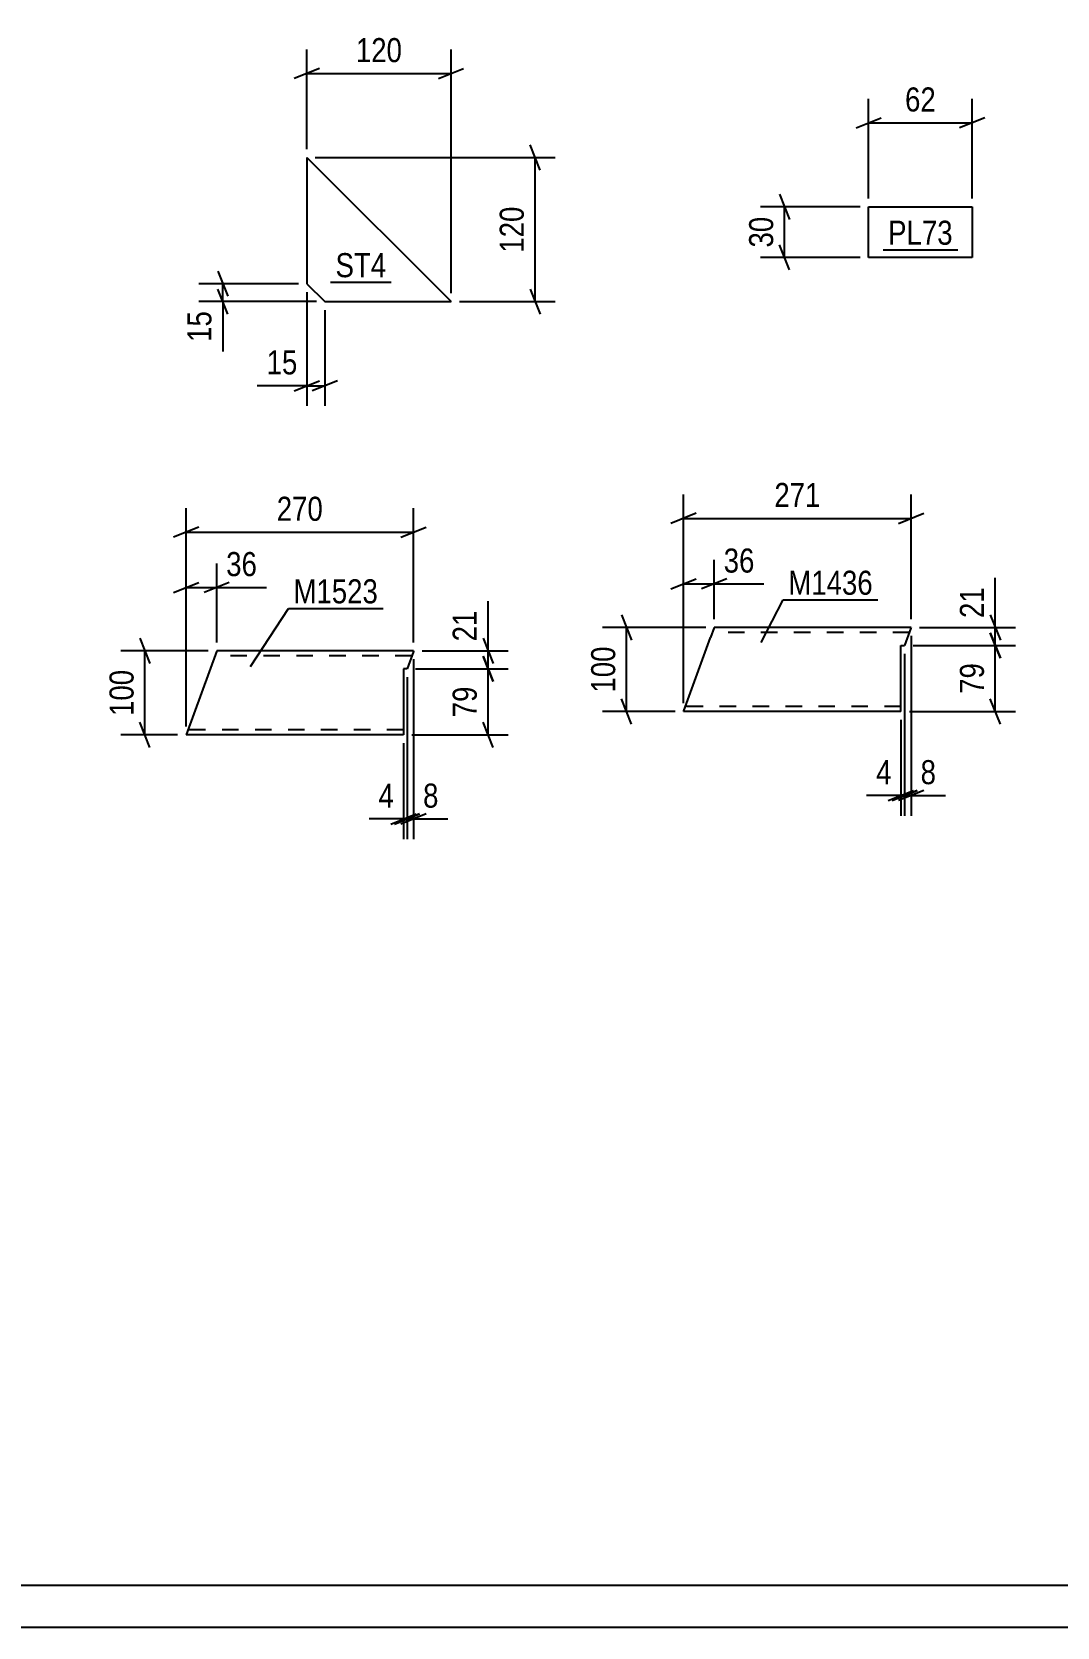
# Model space of a CAD drawing. Header units: millimetres. Extents: x 0 to 594, y 0 to 420.
# Drawn here: x 240.5 to 362.4, y 0 to 189.8 of the extents above; entities that cross this region are included whole.
import ezdxf

# ---------------------------------------------------------------- set-up
doc = ezdxf.new("R2010")
doc.units = ezdxf.units.MM
doc.linetypes.add('DXK_LINE_DOT2', pattern=[3.9198, 1.9599, -1.9599])
doc.styles.add('Arial Narrow', font='ARIALN.TTF', dxfattribs={"height": 0.2})

# ---------------------------------------------------------------- blocks, each defined once
blk = doc.blocks.new('Unknown-389636053-24719')
at = {"color": 5, "linetype": 'Continuous'}
for p, q in [((5, 5), (589, 5)), ((0, 0), (594, 0))]:
    blk.add_line(p, q, dxfattribs=at)
blk = doc.blocks.new('Part-389636053-25071 - 25070')
at = {"color": 2, "linetype": 'Continuous'}
for p, q in [((273.21, 174.81), (273.21, 159.81)), ((273.21, 174.81), (290.35, 157.67)), ((273.21, 159.81), (275.35, 157.67)), ((275.35, 157.67), (290.35, 157.67))]:
    blk.add_line(p, q, dxfattribs=at)
blk = doc.blocks.new('Part-389636053-57002 - 57001')
at = {"color": 2, "linetype": 'Continuous'}
for p, q in [((318.04, 109.01), (321.21, 117.72)), ((321.64, 118.92), (321.21, 117.72)), ((345.06, 118.92), (321.64, 118.92)), ((345.02, 118.82), (344.28, 116.77)), ((345.06, 118.92), (345.02, 118.82)), ((343.84, 108.92), (343.84, 116.77)), ((343.84, 116.77), (344.28, 116.77)), ((318, 108.92), (318.04, 109.01)), ((343.84, 108.92), (318, 108.92))]:
    blk.add_line(p, q, dxfattribs=at)
at = {"color": 7, "linetype": 'DXK_LINE_DOT2'}
for p, q in [((344.84, 118.32), (321.42, 118.32)), ((318.22, 109.52), (318.24, 109.56)), ((343.84, 109.52), (318.22, 109.52))]:
    blk.add_line(p, q, dxfattribs=at)
blk = doc.blocks.new('Part-389636053-25225 - 25224')
at = {"color": 2, "linetype": 'Continuous'}
for p, q in [((340, 162.94), (340, 168.94)), ((340, 168.94), (352.31, 168.94)), ((352.31, 168.94), (352.31, 162.94)), ((352.31, 162.94), (340, 162.94))]:
    blk.add_line(p, q, dxfattribs=at)
blk = doc.blocks.new('Part-389636053-57038 - 57037')
at = {"color": 2, "linetype": 'Continuous'}
for p, q in [((262.49, 116.13), (258.85, 106.13)), ((285.9, 116.13), (262.49, 116.13)), ((285.87, 116.04), (285.12, 113.99)), ((285.9, 116.13), (285.87, 116.04)), ((285.12, 113.99), (284.69, 113.99)), ((284.69, 113.99), (284.69, 106.13)), ((284.69, 106.13), (258.85, 106.13))]:
    blk.add_line(p, q, dxfattribs=at)
at = {"color": 7, "linetype": 'DXK_LINE_DOT2'}
for p, q in [((285.68, 115.53), (262.27, 115.53)), ((259.07, 106.73), (259.09, 106.78)), ((284.69, 106.73), (259.07, 106.73))]:
    blk.add_line(p, q, dxfattribs=at)
blk = doc.blocks.new('StraightDimension-389636053-25615 - 25070')
at = {"color": 7, "linetype": 'Continuous'}
for p, q in [((262.61, 161.31), (263.81, 158.31)), ((272.21, 159.81), (260.36, 159.81)), ((263.21, 157.67), (263.21, 159.81)), ((274.35, 157.67), (260.36, 157.67)), ((263.81, 156.17), (262.61, 159.17))]:
    blk.add_line(p, q, dxfattribs=at)
at = {"color": 0}
blk.add_wipeout([(262.46, 157.14), (258.26, 157.14), (258.26, 152.29), (262.46, 152.29)], dxfattribs=at)
at = {"color": 7, "linetype": 'Continuous'}
blk.add_line((263.21, 157.67), (263.21, 151.76), dxfattribs=at)
blk.add_line((263.21, 157.67), (263.21, 151.76), dxfattribs=at)
at = {"color": 3, "style": 'Arial Narrow'}
blk.add_text('15', height=2.863, rotation=90.0002, dxfattribs=at).set_placement((261.86, 152.89))
blk = doc.blocks.new('StraightDimension-389636053-25607 - 25070')
at = {"color": 7, "linetype": 'Continuous'}
for p, q in [((273.21, 158.81), (273.21, 145.27)), ((275.35, 156.67), (275.35, 145.27)), ((271.71, 147.07), (274.71, 148.27)), ((276.85, 148.27), (273.85, 147.07)), ((273.21, 147.67), (275.35, 147.67))]:
    blk.add_line(p, q, dxfattribs=at)
at = {"color": 0}
blk.add_wipeout([(272.68, 148.42), (272.68, 152.62), (267.83, 152.62), (267.83, 148.42)], dxfattribs=at)
at = {"color": 7, "linetype": 'Continuous'}
blk.add_line((273.21, 147.67), (267.3, 147.67), dxfattribs=at)
blk.add_line((273.21, 147.67), (267.3, 147.67), dxfattribs=at)
at = {"color": 3, "style": 'Arial Narrow'}
blk.add_text('15', height=2.863, dxfattribs=at).set_placement((268.43, 149.02))
blk = doc.blocks.new('StraightDimension-389636053-25619 - 25070')
at = {"color": 7, "linetype": 'Continuous'}
for p, q in [((274.21, 174.81), (302.75, 174.81)), ((300.95, 173.31), (299.75, 176.31)), ((300.35, 157.67), (300.35, 174.81)), ((291.35, 157.67), (302.75, 157.67)), ((299.75, 159.17), (300.95, 156.17))]:
    blk.add_line(p, q, dxfattribs=at)
at = {"color": 0}
blk.add_wipeout([(299.6, 169.58), (295.4, 169.58), (295.4, 162.9), (299.6, 162.9)], dxfattribs=at)
at = {"color": 3, "style": 'Arial Narrow'}
blk.add_text('120', height=2.863, rotation=90.0002, dxfattribs=at).set_placement((299, 163.5))
blk = doc.blocks.new('StraightDimension-389636053-25611 - 25070')
at = {"color": 7, "linetype": 'Continuous'}
for p, q in [((273.21, 175.81), (273.21, 187.66)), ((290.35, 158.67), (290.35, 187.66)), ((274.71, 185.41), (271.71, 184.21)), ((273.21, 184.81), (290.35, 184.81)), ((288.85, 184.21), (291.85, 185.41))]:
    blk.add_line(p, q, dxfattribs=at)
at = {"color": 0}
blk.add_wipeout([(285.12, 185.56), (285.12, 189.76), (278.44, 189.76), (278.44, 185.56)], dxfattribs=at)
at = {"color": 3, "style": 'Arial Narrow'}
blk.add_text('120', height=2.863, dxfattribs=at).set_placement((279.04, 186.16))
blk = doc.blocks.new('StraightDimension-389636053-58526 - 57001')
at = {"color": 7, "linetype": 'Continuous'}
for p, q in [((344.28, 115.77), (344.28, 96.52)), ((343.84, 107.92), (343.84, 96.52)), ((342.34, 98.32), (345.34, 99.52)), ((345.78, 99.52), (342.78, 98.32)), ((343.84, 98.92), (344.28, 98.92))]:
    blk.add_line(p, q, dxfattribs=at)
at = {"color": 0}
blk.add_wipeout([(343.31, 99.67), (343.31, 103.87), (340.29, 103.87), (340.29, 99.67)], dxfattribs=at)
at = {"color": 7, "linetype": 'Continuous'}
blk.add_line((343.84, 98.92), (339.76, 98.92), dxfattribs=at)
blk.add_line((343.84, 98.92), (339.76, 98.92), dxfattribs=at)
at = {"color": 3, "style": 'Arial Narrow'}
blk.add_text('4', height=2.86, dxfattribs=at).set_placement((340.89, 100.27))
blk = doc.blocks.new('StraightDimension-389636053-58502 - 57001')
at = {"color": 7, "linetype": 'Continuous'}
for p, q in [((318, 109.92), (318, 126.94)), ((321.64, 119.92), (321.64, 126.94)), ((316.5, 123.49), (319.5, 124.69)), ((318, 124.09), (321.64, 124.09)), ((323.14, 124.69), (320.14, 123.49))]:
    blk.add_line(p, q, dxfattribs=at)
at = {"color": 0}
blk.add_wipeout([(327.02, 124.84), (327.02, 129.04), (322.17, 129.04), (322.17, 124.84)], dxfattribs=at)
at = {"color": 7, "linetype": 'Continuous'}
blk.add_line((321.64, 124.09), (327.55, 124.09), dxfattribs=at)
blk.add_line((321.64, 124.09), (327.55, 124.09), dxfattribs=at)
at = {"color": 3, "style": 'Arial Narrow'}
blk.add_text('36', height=2.863, dxfattribs=at).set_placement((322.77, 125.44))
blk = doc.blocks.new('StraightDimension-389636053-57162 - 57001')
at = {"color": 7, "linetype": 'Continuous'}
for p, q in [((310.62, 120.42), (311.82, 117.42)), ((320.64, 118.92), (308.37, 118.92)), ((311.22, 108.92), (311.22, 118.92)), ((311.82, 107.42), (310.62, 110.42)), ((317, 108.92), (308.37, 108.92))]:
    blk.add_line(p, q, dxfattribs=at)
at = {"color": 0}
blk.add_wipeout([(310.47, 117.26), (306.27, 117.26), (306.27, 110.57), (310.47, 110.57)], dxfattribs=at)
at = {"color": 3, "style": 'Arial Narrow'}
blk.add_text('100', height=2.863, rotation=90.0002, dxfattribs=at).set_placement((309.87, 111.17))
blk = doc.blocks.new('StraightDimension-389636053-58525 - 57001')
at = {"color": 7, "linetype": 'Continuous'}
for p, q in [((345.06, 117.92), (345.06, 96.52)), ((344.28, 115.77), (344.28, 96.52)), ((342.78, 98.32), (345.78, 99.52)), ((346.56, 99.52), (343.56, 98.32)), ((344.28, 98.92), (345.06, 98.92))]:
    blk.add_line(p, q, dxfattribs=at)
at = {"color": 0}
blk.add_wipeout([(348.61, 99.67), (348.61, 103.87), (345.58, 103.87), (345.58, 99.67)], dxfattribs=at)
at = {"color": 7, "linetype": 'Continuous'}
blk.add_line((345.06, 98.92), (349.13, 98.92), dxfattribs=at)
blk.add_line((345.06, 98.92), (349.13, 98.92), dxfattribs=at)
at = {"color": 3, "style": 'Arial Narrow'}
blk.add_text('8', height=2.86, dxfattribs=at).set_placement((346.18, 100.27))
blk = doc.blocks.new('StraightDimension-389636053-57188 - 57001')
at = {"color": 7, "linetype": 'Continuous'}
for p, q in [((318, 109.92), (318, 134.74)), ((345.06, 119.92), (345.06, 134.74)), ((319.5, 132.49), (316.5, 131.29)), ((318, 131.89), (345.06, 131.89)), ((343.56, 131.29), (346.56, 132.49))]:
    blk.add_line(p, q, dxfattribs=at)
at = {"color": 0}
blk.add_wipeout([(334.87, 132.64), (334.87, 136.84), (328.19, 136.84), (328.19, 132.64)], dxfattribs=at)
at = {"color": 3, "style": 'Arial Narrow'}
blk.add_text('271', height=2.863, dxfattribs=at).set_placement((328.79, 133.24))
blk = doc.blocks.new('StraightDimension-389636053-58555 - 57001')
at = {"color": 7, "linetype": 'Continuous'}
for p, q in [((354.46, 120.42), (355.66, 117.42)), ((346.06, 118.92), (357.46, 118.92)), ((355.66, 115.27), (354.46, 118.27)), ((355.06, 116.77), (355.06, 118.92)), ((345.28, 116.77), (357.46, 116.77))]:
    blk.add_line(p, q, dxfattribs=at)
at = {"color": 0}
blk.add_wipeout([(354.31, 124.3), (350.11, 124.3), (350.11, 119.44), (354.31, 119.44)], dxfattribs=at)
at = {"color": 7, "linetype": 'Continuous'}
blk.add_line((355.06, 118.92), (355.06, 124.82), dxfattribs=at)
blk.add_line((355.06, 118.92), (355.06, 124.82), dxfattribs=at)
at = {"color": 3, "style": 'Arial Narrow'}
blk.add_text('21', height=2.863, rotation=90.0002, dxfattribs=at).set_placement((353.71, 120.04))
blk = doc.blocks.new('StraightDimension-389636053-58556 - 57001')
at = {"color": 7, "linetype": 'Continuous'}
for p, q in [((354.46, 118.27), (355.66, 115.27)), ((345.28, 116.77), (357.46, 116.77)), ((355.06, 108.92), (355.06, 116.77)), ((355.66, 107.42), (354.46, 110.42)), ((344.84, 108.92), (357.46, 108.92))]:
    blk.add_line(p, q, dxfattribs=at)
at = {"color": 0}
blk.add_wipeout([(354.31, 115.27), (350.11, 115.27), (350.11, 110.42), (354.31, 110.42)], dxfattribs=at)
at = {"color": 3, "style": 'Arial Narrow'}
blk.add_text('79', height=2.863, rotation=90.0002, dxfattribs=at).set_placement((353.71, 111.02))
blk = doc.blocks.new('StraightDimension-389636053-25913 - 25224')
at = {"color": 7, "linetype": 'Continuous'}
for p, q in [((340, 169.94), (340, 181.79)), ((352.31, 169.94), (352.31, 181.79)), ((338.5, 178.34), (341.5, 179.54)), ((340, 178.94), (352.31, 178.94)), ((353.81, 179.54), (350.81, 178.34))]:
    blk.add_line(p, q, dxfattribs=at)
at = {"color": 0}
blk.add_wipeout([(348.59, 179.69), (348.59, 183.89), (343.73, 183.89), (343.73, 179.69)], dxfattribs=at)
at = {"color": 3, "style": 'Arial Narrow'}
blk.add_text('62', height=2.863, dxfattribs=at).set_placement((344.33, 180.29))
blk = doc.blocks.new('StraightDimension-389636053-25909 - 25224')
at = {"color": 7, "linetype": 'Continuous'}
for p, q in [((339, 168.94), (327.15, 168.94)), ((329.4, 170.44), (330.6, 167.44)), ((330, 162.94), (330, 168.94)), ((330.6, 161.44), (329.4, 164.44)), ((339, 162.94), (327.15, 162.94))]:
    blk.add_line(p, q, dxfattribs=at)
at = {"color": 0}
blk.add_wipeout([(329.25, 168.37), (325.05, 168.37), (325.05, 163.51), (329.25, 163.51)], dxfattribs=at)
at = {"color": 3, "style": 'Arial Narrow'}
blk.add_text('30', height=2.863, rotation=90.0002, dxfattribs=at).set_placement((328.65, 164.11))
blk = doc.blocks.new('StraightDimension-389636053-58321 - 57037')
at = {"color": 7, "linetype": 'Continuous'}
for p, q in [((285.12, 112.99), (285.12, 93.73)), ((284.69, 105.13), (284.69, 93.73)), ((283.19, 95.53), (286.19, 96.73)), ((286.62, 96.73), (283.62, 95.53)), ((284.69, 96.13), (285.12, 96.13))]:
    blk.add_line(p, q, dxfattribs=at)
at = {"color": 0}
blk.add_wipeout([(284.16, 96.88), (284.16, 101.08), (281.13, 101.08), (281.13, 96.88)], dxfattribs=at)
at = {"color": 7, "linetype": 'Continuous'}
blk.add_line((284.69, 96.13), (280.61, 96.13), dxfattribs=at)
blk.add_line((284.69, 96.13), (280.61, 96.13), dxfattribs=at)
at = {"color": 3, "style": 'Arial Narrow'}
blk.add_text('4', height=2.86, dxfattribs=at).set_placement((281.73, 97.48))
blk = doc.blocks.new('StraightDimension-389636053-58320 - 57037')
at = {"color": 7, "linetype": 'Continuous'}
for p, q in [((285.9, 115.13), (285.9, 93.73)), ((285.12, 112.99), (285.12, 93.73)), ((283.62, 95.53), (286.62, 96.73)), ((287.4, 96.73), (284.4, 95.53)), ((285.12, 96.13), (285.9, 96.13))]:
    blk.add_line(p, q, dxfattribs=at)
at = {"color": 0}
blk.add_wipeout([(289.45, 96.88), (289.45, 101.08), (286.43, 101.08), (286.43, 96.88)], dxfattribs=at)
at = {"color": 7, "linetype": 'Continuous'}
blk.add_line((285.9, 96.13), (289.98, 96.13), dxfattribs=at)
blk.add_line((285.9, 96.13), (289.98, 96.13), dxfattribs=at)
at = {"color": 3, "style": 'Arial Narrow'}
blk.add_text('8', height=2.86, dxfattribs=at).set_placement((287.03, 97.48))
blk = doc.blocks.new('StraightDimension-389636053-57280 - 57037')
at = {"color": 7, "linetype": 'Continuous'}
for p, q in [((261.49, 116.13), (251.11, 116.13)), ((253.36, 117.63), (254.56, 114.63)), ((253.96, 106.13), (253.96, 116.13)), ((254.56, 104.63), (253.36, 107.63)), ((257.85, 106.13), (251.11, 106.13))]:
    blk.add_line(p, q, dxfattribs=at)
at = {"color": 0}
blk.add_wipeout([(253.21, 114.47), (249.01, 114.47), (249.01, 107.79), (253.21, 107.79)], dxfattribs=at)
at = {"color": 3, "style": 'Arial Narrow'}
blk.add_text('100', height=2.863, rotation=90.0002, dxfattribs=at).set_placement((252.61, 108.39))
blk = doc.blocks.new('StraightDimension-389636053-57306 - 57037')
at = {"color": 7, "linetype": 'Continuous'}
for p, q in [((258.85, 107.13), (258.85, 133.1)), ((285.9, 117.13), (285.9, 133.1)), ((260.35, 130.85), (257.35, 129.65)), ((258.85, 130.25), (285.9, 130.25)), ((284.4, 129.65), (287.4, 130.85))]:
    blk.add_line(p, q, dxfattribs=at)
at = {"color": 0}
blk.add_wipeout([(275.72, 131), (275.72, 135.2), (269.03, 135.2), (269.03, 131)], dxfattribs=at)
at = {"color": 3, "style": 'Arial Narrow'}
blk.add_text('270', height=2.863, dxfattribs=at).set_placement((269.63, 131.6))
blk = doc.blocks.new('StraightDimension-389636053-58350 - 57037')
at = {"color": 7, "linetype": 'Continuous'}
for p, q in [((286.9, 116.13), (297.16, 116.13)), ((294.16, 117.63), (295.36, 114.63)), ((294.76, 113.99), (294.76, 116.13)), ((286.12, 113.99), (297.16, 113.99)), ((295.36, 112.49), (294.16, 115.49))]:
    blk.add_line(p, q, dxfattribs=at)
at = {"color": 0}
blk.add_wipeout([(294.01, 121.51), (289.81, 121.51), (289.81, 116.66), (294.01, 116.66)], dxfattribs=at)
at = {"color": 7, "linetype": 'Continuous'}
blk.add_line((294.76, 116.13), (294.76, 122.04), dxfattribs=at)
blk.add_line((294.76, 116.13), (294.76, 122.04), dxfattribs=at)
at = {"color": 3, "style": 'Arial Narrow'}
blk.add_text('21', height=2.863, rotation=90.0002, dxfattribs=at).set_placement((293.41, 117.26))
blk = doc.blocks.new('StraightDimension-389636053-58351 - 57037')
at = {"color": 7, "linetype": 'Continuous'}
for p, q in [((286.12, 113.99), (297.16, 113.99)), ((294.16, 115.49), (295.36, 112.49)), ((294.76, 106.13), (294.76, 113.99)), ((295.36, 104.63), (294.16, 107.63)), ((285.69, 106.13), (297.16, 106.13))]:
    blk.add_line(p, q, dxfattribs=at)
at = {"color": 0}
blk.add_wipeout([(294.01, 112.49), (289.81, 112.49), (289.81, 107.63), (294.01, 107.63)], dxfattribs=at)
at = {"color": 3, "style": 'Arial Narrow'}
blk.add_text('79', height=2.863, rotation=90.0002, dxfattribs=at).set_placement((293.41, 108.23))
blk = doc.blocks.new('StraightDimension-389636053-58401 - 57037')
at = {"color": 7, "linetype": 'Continuous'}
for p, q in [((258.85, 107.13), (258.85, 126.52)), ((262.49, 117.13), (262.49, 126.52)), ((257.35, 123.07), (260.35, 124.27)), ((258.85, 123.67), (262.49, 123.67)), ((263.99, 124.27), (260.99, 123.07))]:
    blk.add_line(p, q, dxfattribs=at)
at = {"color": 0}
blk.add_wipeout([(267.87, 124.42), (267.87, 128.62), (263.02, 128.62), (263.02, 124.42)], dxfattribs=at)
at = {"color": 7, "linetype": 'Continuous'}
blk.add_line((262.49, 123.67), (268.4, 123.67), dxfattribs=at)
blk.add_line((262.49, 123.67), (268.4, 123.67), dxfattribs=at)
at = {"color": 3, "style": 'Arial Narrow'}
blk.add_text('36', height=2.863, dxfattribs=at).set_placement((263.62, 125.02))
blk = doc.blocks.new('Mark-389636053-26001 - 25070')
at = {"color": 0}
blk.add_wipeout([(282.64, 160.58), (282.64, 163.58), (276.62, 163.58), (276.62, 160.58)], dxfattribs=at)
blk.add_wipeout([(282.64, 160.58), (282.64, 163.58), (276.62, 163.58), (276.62, 160.58)], dxfattribs=at)
at = {"color": 30, "linetype": 'Continuous'}
blk.add_line((276.02, 159.98), (283.24, 159.98), dxfattribs=at)
at = {"color": 3, "style": 'Arial Narrow'}
blk.add_text('ST4', height=2.863, dxfattribs=at).set_placement((276.62, 160.58))
blk = doc.blocks.new('Mark-389636053-57339 - 57001')
at = {"color": 0}
blk.add_wipeout([(340.5, 122.8), (340.5, 125.8), (330.45, 125.8), (330.45, 122.8)], dxfattribs=at)
blk.add_wipeout([(340.5, 122.8), (340.5, 125.8), (330.45, 125.8), (330.45, 122.8)], dxfattribs=at)
at = {"color": 30, "linetype": 'Continuous'}
for p, q in [((327.24, 117.12), (329.85, 122.2)), ((329.85, 122.2), (341.1, 122.2))]:
    blk.add_line(p, q, dxfattribs=at)
at = {"color": 3, "style": 'Arial Narrow'}
blk.add_text('M1436', height=2.863, dxfattribs=at).set_placement((330.45, 122.8))
blk = doc.blocks.new('Mark-389636053-26053 - 25224')
at = {"color": 0}
blk.add_wipeout([(350, 164.44), (350, 167.44), (342.32, 167.44), (342.32, 164.44)], dxfattribs=at)
blk.add_wipeout([(350, 164.44), (350, 167.44), (342.32, 167.44), (342.32, 164.44)], dxfattribs=at)
at = {"color": 30, "linetype": 'Continuous'}
blk.add_line((341.72, 163.84), (350.6, 163.84), dxfattribs=at)
at = {"color": 3, "style": 'Arial Narrow'}
blk.add_text('PL73', height=2.863, dxfattribs=at).set_placement((342.32, 164.44))
blk = doc.blocks.new('Mark-389636053-57353 - 57037')
at = {"color": 0}
blk.add_wipeout([(281.68, 121.78), (281.68, 124.78), (271.62, 124.78), (271.62, 121.78)], dxfattribs=at)
blk.add_wipeout([(281.68, 121.78), (281.68, 124.78), (271.62, 124.78), (271.62, 121.78)], dxfattribs=at)
at = {"color": 30, "linetype": 'Continuous'}
for p, q in [((266.52, 114.28), (271.02, 121.18)), ((271.02, 121.18), (282.28, 121.18))]:
    blk.add_line(p, q, dxfattribs=at)
at = {"color": 3, "style": 'Arial Narrow'}
blk.add_text('M1523', height=2.863, dxfattribs=at).set_placement((271.62, 121.78))

msp = doc.modelspace()

# ---------------------------------------------------------------- block references
for name in ['Unknown-389636053-24719', 'Part-389636053-25071 - 25070', 'Part-389636053-25225 - 25224', 'Part-389636053-57002 - 57001', 'Part-389636053-57038 - 57037']:
    msp.add_blockref(name, (0, 0))

# ---------------------------------------------------------------- next in the draw order: block references
for name in ['StraightDimension-389636053-25913 - 25224', 'Mark-389636053-26053 - 25224', 'StraightDimension-389636053-25615 - 25070', 'StraightDimension-389636053-58502 - 57001', 'StraightDimension-389636053-57280 - 57037', 'StraightDimension-389636053-58526 - 57001', 'StraightDimension-389636053-58321 - 57037']:
    msp.add_blockref(name, (0, 0))

# ---------------------------------------------------------------- next in the draw order: block references
for name in ['StraightDimension-389636053-25909 - 25224', 'StraightDimension-389636053-25607 - 25070', 'StraightDimension-389636053-57162 - 57001', 'StraightDimension-389636053-58525 - 57001', 'StraightDimension-389636053-58320 - 57037']:
    msp.add_blockref(name, (0, 0))

# ---------------------------------------------------------------- next in the draw order: block references
for name in ['StraightDimension-389636053-25619 - 25070', 'StraightDimension-389636053-57188 - 57001', 'StraightDimension-389636053-57306 - 57037']:
    msp.add_blockref(name, (0, 0))

# ---------------------------------------------------------------- next in the draw order: block references
for name in ['StraightDimension-389636053-25611 - 25070', 'StraightDimension-389636053-58401 - 57037', 'Mark-389636053-57339 - 57001', 'StraightDimension-389636053-58555 - 57001', 'StraightDimension-389636053-58350 - 57037']:
    msp.add_blockref(name, (0, 0))

# ---------------------------------------------------------------- next in the draw order: block references
for name in ['Mark-389636053-26001 - 25070', 'Mark-389636053-57353 - 57037', 'StraightDimension-389636053-58556 - 57001', 'StraightDimension-389636053-58351 - 57037']:
    msp.add_blockref(name, (0, 0))

doc.saveas('drawing.dxf')
